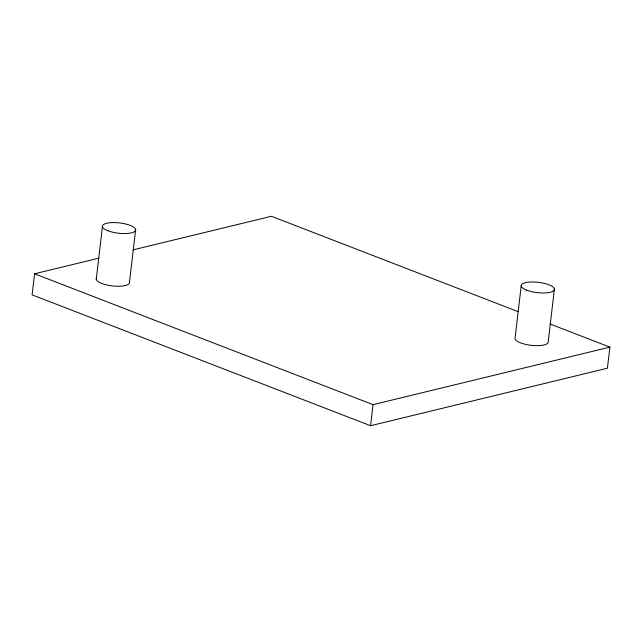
<?xml version="1.0" encoding="UTF-8"?>
<svg xmlns="http://www.w3.org/2000/svg" width="642" height="642" viewBox="0 0 642 642"><rect width="100%" height="100%" fill="white"/><g stroke="black" fill="none" stroke-linecap="round" stroke-linejoin="round"><path stroke-width="0.96" d="M98.908 258.164L34.58 273.789L32.1 294.863L370.57 425.726L607.42 368.211L609.9 347.137L550.058 324.001M96.252 279.286L102.447 226.594M135.655 229.547L129.467 282.239A16.732 5.168 6.7 0 1 111.588 285.818A16.732 5.168 6.7 0 1 96.589 277.962M370.57 425.726L373.05 404.653L609.9 347.137M521.192 285.971L515.004 338.655A16.732 5.168 6.7 0 0 532.443 345.444A16.732 5.168 6.7 0 0 548.228 341.664L554.415 288.98M133.022 249.882L271.43 216.274L518.271 311.707M34.58 273.789L373.05 404.653M107.952 230.767A16.732 5.168 6.7 0 0 135.326 230.871A16.732 5.168 6.7 0 0 113.875 222.573A16.732 5.168 6.7 0 0 107.952 230.767M526.641 290.144A16.732 5.168 6.7 0 0 554.062 290.296A16.732 5.168 6.7 0 0 532.708 281.982A16.732 5.168 6.7 0 0 526.641 290.144"/></g></svg>
